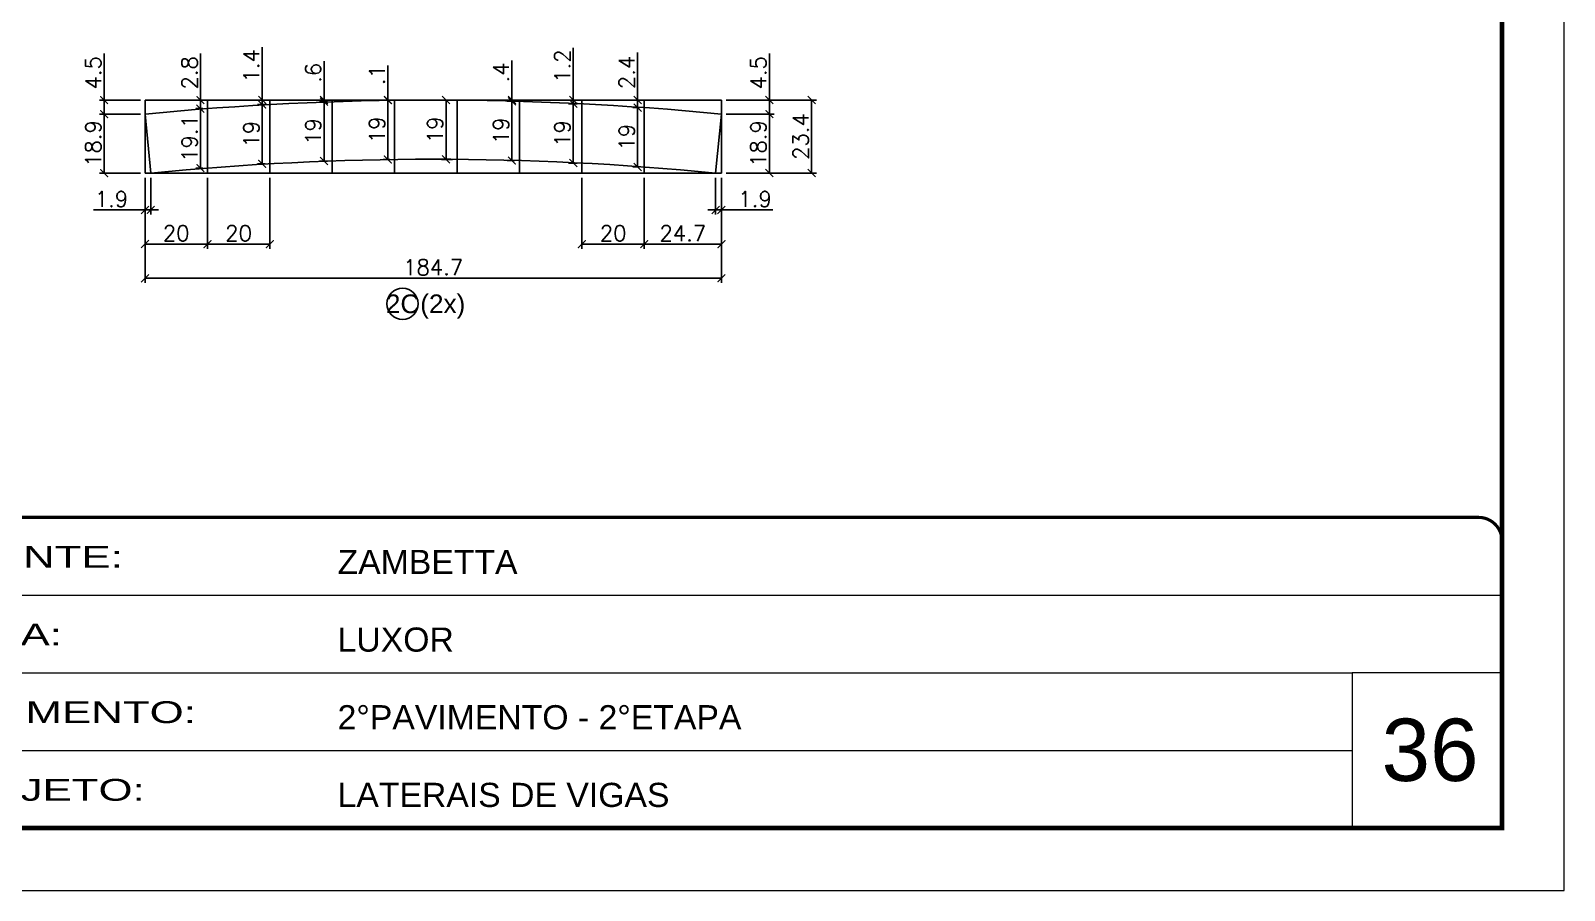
# Model space of a CAD drawing. Extents: x -15895 to 12929, y -2522 to 15173.
# Drawn here: x 11946 to 12929, y 4369 to 4921 of the extents above; entities that cross this region are included whole.
import ezdxf
from ezdxf.enums import TextEntityAlignment as Align

# ---------------------------------------------------------------- set-up
doc = ezdxf.new("R2010")
doc.units = 0
doc.header["$PDMODE"] = 35
doc.header["$PDSIZE"] = -10
doc.linetypes.add('CONTINUO', pattern=[0])
doc.linetypes.add('DASHED', pattern=[0.75, 0.5, -0.25])
for name, color, linetype, lineweight in [('CARIMBO', 255, 'Continuous', 9), ('Folhas', 255, 'Continuous', 9), ('SARRAFO DE PRESSAO', 251, 'DASHED', 9)]:
    doc.layers.add(name, color=color, linetype=linetype, lineweight=lineweight)
doc.layers.add('COTA', color=241, linetype='Continuous')
doc.layers.add('Romaneio', color=10, linetype='Continuous')
doc.styles.add('ARIAL', font='arial.ttf')
doc.styles.add('Romans', font='romans.shx')
doc.styles.add('Tecnologia', font='')
doc.styles.get('Tecnologia').set_extended_font_data('Forgotten Futurist')
doc.dimstyles.new('Cota Seção (2x)', dxfattribs={"dimtxt": 10, "dimasz": 5, "dimexe": 3, "dimexo": 3, "dimgap": 2, "dimtad": 3, "dimdec": 1, "dimlfac": 0.5, "dimzin": 12, "dimdsep": 46, "dimtxsty": 'Romans', "dimblk": 'ARCHTICK', "dimcen": 0, "dimclrd": 4, "dimclre": 4, "dimclrt": 1, "dimadec": 1, "dimazin": 3, "dimtfac": 1, "dimtdec": 1, "dimtmove": 0, "dimatfit": 3, "dimldrblk": 'OBLIQUE', "dimfxl": 1, "dimtolj": 1, "dimtzin": 12, "dimarcsym": 0})

# ---------------------------------------------------------------- blocks, each defined once
blk = doc.blocks.new('9999999999')
at = {"color": 30, "linetype": 'CONTINUO'}
for p, q in [((98564.56, 34379.64), (99583.98, 34379.64)), ((98564.56, 34329.83), (99487.98, 34329.83)), ((99583.98, 34329.83), (99487.98, 34329.83)), ((99487.98, 34329.83), (99487.98, 34230.21)), ((98564.56, 34280.02), (99487.98, 34280.02))]:
    blk.add_line(p, q, dxfattribs=at)
at = {"color": 30, "linetype": 'CONTINUO', "const_width": 2}
blk.add_lwpolyline([(99583.98, 34230.21), (99583.98, 34414.45, 0.414214), (99568.98, 34429.45), (98228.98, 34429.45, 0.414214), (98213.98, 34414.45), (98213.98, 34245.21, 0.414214), (98228.98, 34230.21), (99583.98, 34230.21)], format="xyb", dxfattribs=at)
at = {"layer": 'Folhas'}
blk.add_lwpolyline([(98138.98, 34190.21), (99623.98, 34190.21), (99623.98, 35240.21), (98138.98, 35240.21)], close=True, dxfattribs=at)
at = {"layer": 'Folhas', "color": 30, "const_width": 3}
blk.add_lwpolyline([(98213.98, 34230.21), (99583.98, 34230.21), (99583.98, 35200.21), (98213.98, 35200.21)], close=True, dxfattribs=at)
at = {"color": 7, "linetype": 'Continuous', "ltscale": 5, "style": 'ARIAL'}
for s, height, p in [('ZAMBETTA', 15.483, (98837.68, 34393.13)), ('LUXOR', 15.483, (98837.68, 34343.32)), ('2°PAVIMENTO - 2°ETAPA', 15.4829, (98837.68, 34293.51)), ('LATERAIS DE VIGAS', 15.4829, (98837.68, 34243.7))]:
    blk.add_text(s, height=height, dxfattribs=at).set_placement(p)
at = {"layer": 'Folhas', "color": 7, "style": 'Tecnologia', "width": 1.5}
for s, p in [('CLIENTE:', (98573.65, 34397.17)), ('OBRA:', (98573.65, 34347.31)), ('PAVIMENTO:', (98573.65, 34297.5)), ('PROJETO:', (98573.65, 34247.69))]:
    blk.add_text(s, height=14, dxfattribs=at).set_placement(p)
blk = doc.blocks.new('_ArchTick')
at = {"color": 0, "linetype": 'ByBlock', "const_width": 0.15}
blk.add_lwpolyline([(-0.5, -0.5), (0.5, 0.5)], dxfattribs=at)
blk = doc.blocks.new('*D2558')
at = {"layer": 'COTA', "color": 4, "lineweight": -2, "transparency": 16777216}
for p, q in [((12019.23, 4826.36), (12019.23, 4758.88)), ((12388.68, 4826.36), (12388.68, 4758.88)), ((12019.23, 4761.88), (12388.68, 4761.88))]:
    blk.add_line(p, q, dxfattribs=at)
at = {"layer": 'Defpoints', "color": 0, "transparency": 16777216}
for p in [(12019.23, 4829.36), (12388.68, 4829.36), (12388.68, 4761.88)]:
    blk.add_point(p, dxfattribs=at)
at = {"layer": 'COTA', "color": 4, "lineweight": -2, "transparency": 16777216, "xscale": 5, "yscale": 5, "zscale": 5, "rotation": 180}
blk.add_blockref('_ArchTick', (12019.23, 4761.88), dxfattribs=at)
at = {"layer": 'COTA', "color": 4, "lineweight": -2, "transparency": 16777216, "xscale": 5, "yscale": 5, "zscale": 5}
blk.add_blockref('_ArchTick', (12388.68, 4761.88), dxfattribs=at)
at = {"layer": 'COTA', "color": 1, "transparency": 16777216, "insert": (12203.95, 4768.88), "char_height": 10, "attachment_point": 5, "style": 'Romans'}
blk.add_mtext('\\A1;184.7', dxfattribs=at)
blk = doc.blocks.new('_Oblique')
at = {"color": 0, "linetype": 'ByBlock', "lineweight": -2}
blk.add_line((-0.5, -0.5), (0.5, 0.5), dxfattribs=at)
blk = doc.blocks.new('*D2559')
at = {"layer": 'COTA', "color": 4, "lineweight": -2, "transparency": 16777216}
for p, q in [((12019.23, 4826.36), (12019.23, 4780.77)), ((12059.23, 4826.36), (12059.23, 4780.77)), ((12019.23, 4783.77), (12059.23, 4783.77))]:
    blk.add_line(p, q, dxfattribs=at)
at = {"layer": 'Defpoints', "color": 0, "transparency": 16777216}
for p in [(12019.23, 4829.36), (12059.23, 4829.36), (12059.23, 4783.77)]:
    blk.add_point(p, dxfattribs=at)
at = {"layer": 'COTA', "color": 4, "lineweight": -2, "transparency": 16777216, "xscale": 5, "yscale": 5, "zscale": 5, "rotation": 180}
blk.add_blockref('_ArchTick', (12019.23, 4783.77), dxfattribs=at)
at = {"layer": 'COTA', "color": 4, "lineweight": -2, "transparency": 16777216, "xscale": 5, "yscale": 5, "zscale": 5}
blk.add_blockref('_ArchTick', (12059.23, 4783.77), dxfattribs=at)
at = {"layer": 'COTA', "color": 1, "transparency": 16777216, "insert": (12039.23, 4790.77), "char_height": 10, "attachment_point": 5, "style": 'Romans'}
blk.add_mtext('\\A1;20', dxfattribs=at)
blk = doc.blocks.new('*D2560')
at = {"layer": 'COTA', "color": 4, "lineweight": -2, "transparency": 16777216}
for p, q in [((12059.23, 4826.36), (12059.23, 4780.77)), ((12099.23, 4826.36), (12099.23, 4780.77)), ((12059.23, 4783.77), (12099.23, 4783.77))]:
    blk.add_line(p, q, dxfattribs=at)
at = {"layer": 'Defpoints', "color": 0, "transparency": 16777216}
for p in [(12059.23, 4829.36), (12099.23, 4829.36), (12099.23, 4783.77)]:
    blk.add_point(p, dxfattribs=at)
at = {"layer": 'COTA', "color": 4, "lineweight": -2, "transparency": 16777216, "xscale": 5, "yscale": 5, "zscale": 5, "rotation": 180}
blk.add_blockref('_ArchTick', (12059.23, 4783.77), dxfattribs=at)
at = {"layer": 'COTA', "color": 4, "lineweight": -2, "transparency": 16777216, "xscale": 5, "yscale": 5, "zscale": 5}
blk.add_blockref('_ArchTick', (12099.23, 4783.77), dxfattribs=at)
at = {"layer": 'COTA', "color": 1, "transparency": 16777216, "insert": (12079.23, 4790.77), "char_height": 10, "attachment_point": 5, "style": 'Romans'}
blk.add_mtext('\\A1;20', dxfattribs=at)
blk = doc.blocks.new('*D2561')
at = {"layer": 'COTA', "color": 4, "lineweight": -2, "transparency": 16777216}
for p, q in [((12019.23, 4826.36), (12019.23, 4802.68)), ((12022.93, 4826.36), (12022.93, 4802.68)), ((12019.23, 4805.68), (11986.18, 4805.68)), ((12022.93, 4805.68), (12019.23, 4805.68)), ((12022.93, 4805.68), (12027.93, 4805.68))]:
    blk.add_line(p, q, dxfattribs=at)
at = {"layer": 'Defpoints', "color": 0, "transparency": 16777216}
for p in [(12019.23, 4829.36), (12022.93, 4829.36), (12019.23, 4805.68)]:
    blk.add_point(p, dxfattribs=at)
at = {"layer": 'COTA', "color": 4, "lineweight": -2, "transparency": 16777216, "xscale": 5, "yscale": 5, "zscale": 5}
blk.add_blockref('_ArchTick', (12019.23, 4805.68), dxfattribs=at)
at = {"layer": 'COTA', "color": 4, "lineweight": -2, "transparency": 16777216, "xscale": 5, "yscale": 5, "zscale": 5, "rotation": 180}
blk.add_blockref('_ArchTick', (12022.93, 4805.68), dxfattribs=at)
at = {"layer": 'COTA', "color": 1, "transparency": 16777216, "insert": (11997.7, 4812.68), "char_height": 10, "attachment_point": 5, "style": 'Romans'}
blk.add_mtext('\\A1;1.9', dxfattribs=at)
blk = doc.blocks.new('*D2562')
at = {"layer": 'COTA', "color": 4, "lineweight": -2, "transparency": 16777216}
for p, q in [((12299.23, 4826.36), (12299.23, 4780.77)), ((12339.23, 4826.36), (12339.23, 4780.77)), ((12299.23, 4783.77), (12339.23, 4783.77))]:
    blk.add_line(p, q, dxfattribs=at)
at = {"layer": 'Defpoints', "color": 0, "transparency": 16777216}
for p in [(12299.23, 4829.36), (12339.23, 4829.36), (12339.23, 4783.77)]:
    blk.add_point(p, dxfattribs=at)
at = {"layer": 'COTA', "color": 4, "lineweight": -2, "transparency": 16777216, "xscale": 5, "yscale": 5, "zscale": 5, "rotation": 180}
blk.add_blockref('_ArchTick', (12299.23, 4783.77), dxfattribs=at)
at = {"layer": 'COTA', "color": 4, "lineweight": -2, "transparency": 16777216, "xscale": 5, "yscale": 5, "zscale": 5}
blk.add_blockref('_ArchTick', (12339.23, 4783.77), dxfattribs=at)
at = {"layer": 'COTA', "color": 1, "transparency": 16777216, "insert": (12319.23, 4790.77), "char_height": 10, "attachment_point": 5, "style": 'Romans'}
blk.add_mtext('\\A1;20', dxfattribs=at)
blk = doc.blocks.new('*D2563')
at = {"layer": 'COTA', "color": 4, "lineweight": -2, "transparency": 16777216}
for p, q in [((12339.23, 4826.36), (12339.23, 4780.77)), ((12388.68, 4826.36), (12388.68, 4780.77)), ((12339.23, 4783.77), (12388.68, 4783.77))]:
    blk.add_line(p, q, dxfattribs=at)
at = {"layer": 'Defpoints', "color": 0, "transparency": 16777216}
for p in [(12339.23, 4829.36), (12388.68, 4829.36), (12388.68, 4783.77)]:
    blk.add_point(p, dxfattribs=at)
at = {"layer": 'COTA', "color": 4, "lineweight": -2, "transparency": 16777216, "xscale": 5, "yscale": 5, "zscale": 5, "rotation": 180}
blk.add_blockref('_ArchTick', (12339.23, 4783.77), dxfattribs=at)
at = {"layer": 'COTA', "color": 4, "lineweight": -2, "transparency": 16777216, "xscale": 5, "yscale": 5, "zscale": 5}
blk.add_blockref('_ArchTick', (12388.68, 4783.77), dxfattribs=at)
at = {"layer": 'COTA', "color": 1, "transparency": 16777216, "insert": (12363.95, 4790.77), "char_height": 10, "attachment_point": 5, "style": 'Romans'}
blk.add_mtext('\\A1;24.7', dxfattribs=at)
blk = doc.blocks.new('*D2564')
at = {"layer": 'COTA', "color": 4, "lineweight": -2, "transparency": 16777216}
for p, q in [((12384.97, 4826.36), (12384.97, 4802.68)), ((12388.68, 4826.36), (12388.68, 4802.68)), ((12384.97, 4805.68), (12379.97, 4805.68)), ((12384.97, 4805.68), (12388.68, 4805.68)), ((12388.68, 4805.68), (12421.72, 4805.68))]:
    blk.add_line(p, q, dxfattribs=at)
at = {"layer": 'Defpoints', "color": 0, "transparency": 16777216}
for p in [(12384.97, 4829.36), (12388.68, 4829.36), (12388.68, 4805.68)]:
    blk.add_point(p, dxfattribs=at)
at = {"layer": 'COTA', "color": 4, "lineweight": -2, "transparency": 16777216, "xscale": 5, "yscale": 5, "zscale": 5}
blk.add_blockref('_ArchTick', (12384.97, 4805.68), dxfattribs=at)
at = {"layer": 'COTA', "color": 4, "lineweight": -2, "transparency": 16777216, "xscale": 5, "yscale": 5, "zscale": 5, "rotation": 180}
blk.add_blockref('_ArchTick', (12388.68, 4805.68), dxfattribs=at)
at = {"layer": 'COTA', "color": 1, "transparency": 16777216, "insert": (12410.2, 4812.68), "char_height": 10, "attachment_point": 5, "style": 'Romans'}
blk.add_mtext('\\A1;1.9', dxfattribs=at)
blk = doc.blocks.new('*D2565')
at = {"layer": 'COTA', "color": 4, "lineweight": -2, "transparency": 16777216}
for p, q in [((12016.23, 4867.18), (11990.04, 4867.18)), ((11993.04, 4829.36), (11993.04, 4867.18)), ((12016.23, 4829.36), (11990.04, 4829.36))]:
    blk.add_line(p, q, dxfattribs=at)
at = {"layer": 'Defpoints', "color": 0, "transparency": 16777216}
for p in [(11993.04, 4867.18), (12019.23, 4867.18), (12019.23, 4829.36)]:
    blk.add_point(p, dxfattribs=at)
at = {"layer": 'COTA', "color": 4, "lineweight": -2, "transparency": 16777216, "xscale": 5, "yscale": 5, "zscale": 5}
for p, rotation in [((11993.04, 4867.18), 90), ((11993.04, 4829.36), 270)]:
    blk.add_blockref('_ArchTick', p, dxfattribs=dict(at, rotation=rotation))
at = {"layer": 'COTA', "color": 1, "transparency": 16777216, "insert": (11986.04, 4848.27), "char_height": 10, "attachment_point": 5, "rotation": 90, "style": 'Romans'}
blk.add_mtext('\\A1;18.9', dxfattribs=at)
blk = doc.blocks.new('*D2566')
at = {"layer": 'COTA', "color": 4, "lineweight": -2, "transparency": 16777216}
for p, q in [((11993.04, 4876.2), (11993.04, 4906.15)), ((12016.23, 4876.2), (11990.04, 4876.2)), ((11993.04, 4867.18), (11993.04, 4876.2)), ((12016.23, 4867.18), (11990.04, 4867.18))]:
    blk.add_line(p, q, dxfattribs=at)
at = {"layer": 'Defpoints', "color": 0, "transparency": 16777216}
for p in [(11993.04, 4876.2), (12019.23, 4876.2), (12019.23, 4867.18)]:
    blk.add_point(p, dxfattribs=at)
at = {"layer": 'COTA', "color": 4, "lineweight": -2, "transparency": 16777216, "xscale": 5, "yscale": 5, "zscale": 5}
for p, rotation in [((11993.04, 4876.2), 90), ((11993.04, 4867.18), 270)]:
    blk.add_blockref('_ArchTick', p, dxfattribs=dict(at, rotation=rotation))
at = {"layer": 'COTA', "color": 1, "transparency": 16777216, "insert": (11986.04, 4893.68), "char_height": 10, "attachment_point": 5, "rotation": 90, "style": 'Romans'}
blk.add_mtext('\\A1;4.5', dxfattribs=at)
blk = doc.blocks.new('*D2567')
at = {"layer": 'COTA', "color": 4, "lineweight": -2, "transparency": 16777216}
for p, q in [((12391.68, 4867.18), (12422.42, 4867.18)), ((12419.42, 4867.18), (12419.42, 4829.36)), ((12391.68, 4829.36), (12422.42, 4829.36))]:
    blk.add_line(p, q, dxfattribs=at)
at = {"layer": 'Defpoints', "color": 0, "transparency": 16777216}
for p in [(12388.68, 4867.18), (12388.68, 4829.36), (12419.42, 4829.36)]:
    blk.add_point(p, dxfattribs=at)
at = {"layer": 'COTA', "color": 4, "lineweight": -2, "transparency": 16777216, "xscale": 5, "yscale": 5, "zscale": 5}
for p, rotation in [((12419.42, 4867.18), 90), ((12419.42, 4829.36), 270)]:
    blk.add_blockref('_ArchTick', p, dxfattribs=dict(at, rotation=rotation))
at = {"layer": 'COTA', "color": 1, "transparency": 16777216, "insert": (12412.42, 4848.27), "char_height": 10, "attachment_point": 5, "rotation": 90, "style": 'Romans'}
blk.add_mtext('\\A1;18.9', dxfattribs=at)
blk = doc.blocks.new('*D2528')
at = {"layer": 'COTA', "color": 4, "lineweight": -2, "transparency": 16777216}
for p, q in [((12419.42, 4876.2), (12419.42, 4906.15)), ((12391.68, 4876.2), (12422.42, 4876.2)), ((12419.42, 4867.18), (12419.42, 4876.2)), ((12391.68, 4867.18), (12422.42, 4867.18))]:
    blk.add_line(p, q, dxfattribs=at)
at = {"layer": 'Defpoints', "color": 0, "transparency": 16777216}
for p in [(12388.68, 4876.2), (12419.42, 4876.2), (12388.68, 4867.18)]:
    blk.add_point(p, dxfattribs=at)
at = {"layer": 'COTA', "color": 4, "lineweight": -2, "transparency": 16777216, "xscale": 5, "yscale": 5, "zscale": 5}
for p, rotation in [((12419.42, 4876.2), 90), ((12419.42, 4867.18), 270)]:
    blk.add_blockref('_ArchTick', p, dxfattribs=dict(at, rotation=rotation))
at = {"layer": 'COTA', "color": 1, "transparency": 16777216, "insert": (12412.42, 4893.68), "char_height": 10, "attachment_point": 5, "rotation": 90, "style": 'Romans'}
blk.add_mtext('\\A1;4.5', dxfattribs=at)
blk = doc.blocks.new('*D2529')
at = {"layer": 'COTA', "color": 4, "lineweight": -2, "transparency": 16777216}
for p, q in [((12391.68, 4876.2), (12449.52, 4876.2)), ((12446.52, 4876.2), (12446.52, 4829.36)), ((12391.68, 4829.36), (12449.52, 4829.36))]:
    blk.add_line(p, q, dxfattribs=at)
at = {"layer": 'Defpoints', "color": 0, "transparency": 16777216}
for p in [(12388.68, 4876.2), (12388.68, 4829.36), (12446.52, 4829.36)]:
    blk.add_point(p, dxfattribs=at)
at = {"layer": 'COTA', "color": 4, "lineweight": -2, "transparency": 16777216, "xscale": 5, "yscale": 5, "zscale": 5}
for p, rotation in [((12446.52, 4876.2), 90), ((12446.52, 4829.36), 270)]:
    blk.add_blockref('_ArchTick', p, dxfattribs=dict(at, rotation=rotation))
at = {"layer": 'COTA', "color": 1, "transparency": 16777216, "insert": (12439.52, 4852.78), "char_height": 10, "attachment_point": 5, "rotation": 90, "style": 'Romans'}
blk.add_mtext('\\A1;23.4', dxfattribs=at)
blk = doc.blocks.new('*D2530')
at = {"layer": 'COTA', "color": 4, "lineweight": -2, "transparency": 16777216}
for p, q in [((12056.23, 4870.67), (12051.76, 4870.67)), ((12054.76, 4832.56), (12054.76, 4870.67)), ((12056.23, 4832.56), (12051.76, 4832.56))]:
    blk.add_line(p, q, dxfattribs=at)
at = {"layer": 'Defpoints', "color": 0, "transparency": 16777216}
for p in [(12054.76, 4870.67), (12059.23, 4870.67), (12059.23, 4832.56)]:
    blk.add_point(p, dxfattribs=at)
at = {"layer": 'COTA', "color": 4, "lineweight": -2, "transparency": 16777216, "xscale": 5, "yscale": 5, "zscale": 5}
for p, rotation in [((12054.76, 4870.67), 90), ((12054.76, 4832.56), 270)]:
    blk.add_blockref('_ArchTick', p, dxfattribs=dict(at, rotation=rotation))
at = {"layer": 'COTA', "color": 1, "transparency": 16777216, "insert": (12047.76, 4851.61), "char_height": 10, "attachment_point": 5, "rotation": 90, "style": 'Romans'}
blk.add_mtext('\\A1;19.1', dxfattribs=at)
blk = doc.blocks.new('*D2531')
at = {"layer": 'COTA', "color": 4, "lineweight": -2, "transparency": 16777216}
for p, q in [((12054.76, 4876.2), (12054.76, 4906.15)), ((12056.23, 4876.2), (12051.76, 4876.2)), ((12054.76, 4870.67), (12054.76, 4876.2)), ((12056.23, 4870.67), (12051.76, 4870.67))]:
    blk.add_line(p, q, dxfattribs=at)
at = {"layer": 'Defpoints', "color": 0, "transparency": 16777216}
for p in [(12054.76, 4876.2), (12059.23, 4876.2), (12059.23, 4870.67)]:
    blk.add_point(p, dxfattribs=at)
at = {"layer": 'COTA', "color": 4, "lineweight": -2, "transparency": 16777216, "xscale": 5, "yscale": 5, "zscale": 5}
for p, rotation in [((12054.76, 4876.2), 90), ((12054.76, 4870.67), 270)]:
    blk.add_blockref('_ArchTick', p, dxfattribs=dict(at, rotation=rotation))
at = {"layer": 'COTA', "color": 1, "transparency": 16777216, "insert": (12047.76, 4893.68), "char_height": 10, "attachment_point": 5, "rotation": 90, "style": 'Romans'}
blk.add_mtext('\\A1;2.8', dxfattribs=at)
blk = doc.blocks.new('*D2532')
at = {"layer": 'COTA', "color": 4, "lineweight": -2, "transparency": 16777216}
for p, q in [((12096.23, 4873.31), (12091.37, 4873.31)), ((12094.37, 4835.25), (12094.37, 4873.31)), ((12096.23, 4835.25), (12091.37, 4835.25))]:
    blk.add_line(p, q, dxfattribs=at)
at = {"layer": 'Defpoints', "color": 0, "transparency": 16777216}
for p in [(12094.37, 4873.31), (12099.23, 4873.31), (12099.23, 4835.25)]:
    blk.add_point(p, dxfattribs=at)
at = {"layer": 'COTA', "color": 4, "lineweight": -2, "transparency": 16777216, "xscale": 5, "yscale": 5, "zscale": 5}
for p, rotation in [((12094.37, 4873.31), 90), ((12094.37, 4835.25), 270)]:
    blk.add_blockref('_ArchTick', p, dxfattribs=dict(at, rotation=rotation))
at = {"layer": 'COTA', "color": 1, "transparency": 16777216, "insert": (12087.37, 4854.28), "char_height": 10, "attachment_point": 5, "rotation": 90, "style": 'Romans'}
blk.add_mtext('\\A1;19', dxfattribs=at)
blk = doc.blocks.new('*D2533')
at = {"layer": 'COTA', "color": 4, "lineweight": -2, "transparency": 16777216}
for p, q in [((12094.37, 4876.2), (12094.37, 4910.2)), ((12096.23, 4876.2), (12091.37, 4876.2)), ((12094.37, 4873.31), (12094.37, 4876.2)), ((12096.23, 4873.31), (12091.37, 4873.31)), ((12094.37, 4873.31), (12094.37, 4868.31))]:
    blk.add_line(p, q, dxfattribs=at)
at = {"layer": 'Defpoints', "color": 0, "transparency": 16777216}
for p in [(12094.37, 4876.2), (12099.23, 4876.2), (12099.23, 4873.31)]:
    blk.add_point(p, dxfattribs=at)
at = {"layer": 'COTA', "color": 4, "lineweight": -2, "transparency": 16777216, "xscale": 5, "yscale": 5, "zscale": 5}
for p, rotation in [((12094.37, 4876.2), 270), ((12094.37, 4873.31), 90)]:
    blk.add_blockref('_ArchTick', p, dxfattribs=dict(at, rotation=rotation))
at = {"layer": 'COTA', "color": 1, "transparency": 16777216, "insert": (12087.37, 4898.2), "char_height": 10, "attachment_point": 5, "rotation": 90, "style": 'Romans'}
blk.add_mtext('\\A1;1.4', dxfattribs=at)
blk = doc.blocks.new('*D2534')
at = {"layer": 'COTA', "color": 4, "lineweight": -2, "transparency": 16777216}
for p, q in [((12136.23, 4875.1), (12130.98, 4875.1)), ((12133.98, 4837.07), (12133.98, 4875.1)), ((12136.23, 4837.07), (12130.98, 4837.07))]:
    blk.add_line(p, q, dxfattribs=at)
at = {"layer": 'Defpoints', "color": 0, "transparency": 16777216}
for p in [(12133.98, 4875.1), (12139.23, 4875.1), (12139.23, 4837.07)]:
    blk.add_point(p, dxfattribs=at)
at = {"layer": 'COTA', "color": 4, "lineweight": -2, "transparency": 16777216, "xscale": 5, "yscale": 5, "zscale": 5}
for p, rotation in [((12133.98, 4875.1), 90), ((12133.98, 4837.07), 270)]:
    blk.add_blockref('_ArchTick', p, dxfattribs=dict(at, rotation=rotation))
at = {"layer": 'COTA', "color": 1, "transparency": 16777216, "insert": (12126.98, 4856.08), "char_height": 10, "attachment_point": 5, "rotation": 90, "style": 'Romans'}
blk.add_mtext('\\A1;19', dxfattribs=at)
blk = doc.blocks.new('*D2535')
at = {"layer": 'COTA', "color": 4, "lineweight": -2, "transparency": 16777216}
for p, q in [((12133.98, 4876.2), (12133.98, 4901.15)), ((12136.23, 4876.2), (12130.98, 4876.2)), ((12133.98, 4875.1), (12133.98, 4876.2)), ((12136.23, 4875.1), (12130.98, 4875.1)), ((12133.98, 4875.1), (12133.98, 4870.1))]:
    blk.add_line(p, q, dxfattribs=at)
at = {"layer": 'Defpoints', "color": 0, "transparency": 16777216}
for p in [(12133.98, 4876.2), (12139.23, 4876.2), (12139.23, 4875.1)]:
    blk.add_point(p, dxfattribs=at)
at = {"layer": 'COTA', "color": 4, "lineweight": -2, "transparency": 16777216, "xscale": 5, "yscale": 5, "zscale": 5}
for p, rotation in [((12133.98, 4876.2), 270), ((12133.98, 4875.1), 90)]:
    blk.add_blockref('_ArchTick', p, dxfattribs=dict(at, rotation=rotation))
at = {"layer": 'COTA', "color": 1, "transparency": 16777216, "insert": (12126.98, 4893.68), "char_height": 10, "attachment_point": 5, "rotation": 90, "style": 'Romans'}
blk.add_mtext('\\A1;.6', dxfattribs=at)
blk = doc.blocks.new('*D2536')
at = {"layer": 'COTA', "color": 4, "lineweight": -2, "transparency": 16777216}
for p, q in [((12176.23, 4876.04), (12171.91, 4876.04)), ((12174.91, 4838.04), (12174.91, 4876.04)), ((12176.23, 4838.04), (12171.91, 4838.04))]:
    blk.add_line(p, q, dxfattribs=at)
at = {"layer": 'Defpoints', "color": 0, "transparency": 16777216}
for p in [(12174.91, 4876.04), (12179.23, 4876.04), (12179.23, 4838.04)]:
    blk.add_point(p, dxfattribs=at)
at = {"layer": 'COTA', "color": 4, "lineweight": -2, "transparency": 16777216, "xscale": 5, "yscale": 5, "zscale": 5}
for p, rotation in [((12174.91, 4876.04), 90), ((12174.91, 4838.04), 270)]:
    blk.add_blockref('_ArchTick', p, dxfattribs=dict(at, rotation=rotation))
at = {"layer": 'COTA', "color": 1, "transparency": 16777216, "insert": (12167.91, 4857.04), "char_height": 10, "attachment_point": 5, "rotation": 90, "style": 'Romans'}
blk.add_mtext('\\A1;19', dxfattribs=at)
blk = doc.blocks.new('*D2537')
at = {"layer": 'COTA', "color": 4, "lineweight": -2, "transparency": 16777216}
for p, q in [((12174.91, 4876.2), (12174.91, 4898.3)), ((12176.23, 4876.2), (12171.91, 4876.2)), ((12176.23, 4876.04), (12171.91, 4876.04)), ((12174.91, 4876.04), (12174.91, 4876.2)), ((12174.91, 4876.04), (12174.91, 4871.04))]:
    blk.add_line(p, q, dxfattribs=at)
at = {"layer": 'Defpoints', "color": 0, "transparency": 16777216}
for p in [(12174.91, 4876.2), (12179.23, 4876.2), (12179.23, 4876.04)]:
    blk.add_point(p, dxfattribs=at)
at = {"layer": 'COTA', "color": 4, "lineweight": -2, "transparency": 16777216, "xscale": 5, "yscale": 5, "zscale": 5}
for p, rotation in [((12174.91, 4876.2), 270), ((12174.91, 4876.04), 90)]:
    blk.add_blockref('_ArchTick', p, dxfattribs=dict(at, rotation=rotation))
at = {"layer": 'COTA', "color": 1, "transparency": 16777216, "insert": (12167.91, 4892.25), "char_height": 10, "attachment_point": 5, "rotation": 90, "style": 'Romans'}
blk.add_mtext('\\A1;.1', dxfattribs=at)
blk = doc.blocks.new('*D2538')
at = {"layer": 'COTA', "color": 4, "lineweight": -2, "transparency": 16777216}
for p, q in [((12216.23, 4876.2), (12209.16, 4876.2)), ((12212.16, 4838.14), (12212.16, 4876.2)), ((12216.23, 4838.14), (12209.16, 4838.14))]:
    blk.add_line(p, q, dxfattribs=at)
at = {"layer": 'Defpoints', "color": 0, "transparency": 16777216}
for p in [(12212.16, 4876.2), (12219.23, 4876.2), (12219.23, 4838.14)]:
    blk.add_point(p, dxfattribs=at)
at = {"layer": 'COTA', "color": 4, "lineweight": -2, "transparency": 16777216, "xscale": 5, "yscale": 5, "zscale": 5}
for p, rotation in [((12212.16, 4876.2), 90), ((12212.16, 4838.14), 270)]:
    blk.add_blockref('_ArchTick', p, dxfattribs=dict(at, rotation=rotation))
at = {"layer": 'COTA', "color": 1, "transparency": 16777216, "insert": (12205.16, 4857.17), "char_height": 10, "attachment_point": 5, "rotation": 90, "style": 'Romans'}
blk.add_mtext('\\A1;19', dxfattribs=at)
blk = doc.blocks.new('*D2539')
at = {"layer": 'COTA', "color": 4, "lineweight": -2, "transparency": 16777216}
for p, q in [((12256.23, 4875.39), (12251.41, 4875.39)), ((12254.41, 4837.38), (12254.41, 4875.39)), ((12256.23, 4837.38), (12251.41, 4837.38))]:
    blk.add_line(p, q, dxfattribs=at)
at = {"layer": 'Defpoints', "color": 0, "transparency": 16777216}
for p in [(12254.41, 4875.39), (12259.23, 4875.39), (12259.23, 4837.38)]:
    blk.add_point(p, dxfattribs=at)
at = {"layer": 'COTA', "color": 4, "lineweight": -2, "transparency": 16777216, "xscale": 5, "yscale": 5, "zscale": 5}
for p, rotation in [((12254.41, 4875.39), 90), ((12254.41, 4837.38), 270)]:
    blk.add_blockref('_ArchTick', p, dxfattribs=dict(at, rotation=rotation))
at = {"layer": 'COTA', "color": 1, "transparency": 16777216, "insert": (12247.41, 4856.39), "char_height": 10, "attachment_point": 5, "rotation": 90, "style": 'Romans'}
blk.add_mtext('\\A1;19', dxfattribs=at)
blk = doc.blocks.new('*D2540')
at = {"layer": 'COTA', "color": 4, "lineweight": -2, "transparency": 16777216}
for p, q in [((12254.41, 4876.2), (12254.41, 4901.63)), ((12256.23, 4876.2), (12251.41, 4876.2)), ((12254.41, 4875.39), (12254.41, 4876.2)), ((12256.23, 4875.39), (12251.41, 4875.39)), ((12254.41, 4875.39), (12254.41, 4870.39))]:
    blk.add_line(p, q, dxfattribs=at)
at = {"layer": 'Defpoints', "color": 0, "transparency": 16777216}
for p in [(12254.41, 4876.2), (12259.23, 4876.2), (12259.23, 4875.39)]:
    blk.add_point(p, dxfattribs=at)
at = {"layer": 'COTA', "color": 4, "lineweight": -2, "transparency": 16777216, "xscale": 5, "yscale": 5, "zscale": 5}
for p, rotation in [((12254.41, 4876.2), 270), ((12254.41, 4875.39), 90)]:
    blk.add_blockref('_ArchTick', p, dxfattribs=dict(at, rotation=rotation))
at = {"layer": 'COTA', "color": 1, "transparency": 16777216, "insert": (12247.41, 4893.91), "char_height": 10, "attachment_point": 5, "rotation": 90, "style": 'Romans'}
blk.add_mtext('\\A1;.4', dxfattribs=at)
blk = doc.blocks.new('*D2541')
at = {"layer": 'COTA', "color": 4, "lineweight": -2, "transparency": 16777216}
for p, q in [((12296.23, 4873.81), (12290.72, 4873.81)), ((12293.72, 4835.76), (12293.72, 4873.81)), ((12296.23, 4835.76), (12290.72, 4835.76))]:
    blk.add_line(p, q, dxfattribs=at)
at = {"layer": 'Defpoints', "color": 0, "transparency": 16777216}
for p in [(12293.72, 4873.81), (12299.23, 4873.81), (12299.23, 4835.76)]:
    blk.add_point(p, dxfattribs=at)
at = {"layer": 'COTA', "color": 4, "lineweight": -2, "transparency": 16777216, "xscale": 5, "yscale": 5, "zscale": 5}
for p, rotation in [((12293.72, 4873.81), 90), ((12293.72, 4835.76), 270)]:
    blk.add_blockref('_ArchTick', p, dxfattribs=dict(at, rotation=rotation))
at = {"layer": 'COTA', "color": 1, "transparency": 16777216, "insert": (12286.72, 4854.78), "char_height": 10, "attachment_point": 5, "rotation": 90, "style": 'Romans'}
blk.add_mtext('\\A1;19', dxfattribs=at)
blk = doc.blocks.new('*D2542')
at = {"layer": 'COTA', "color": 4, "lineweight": -2, "transparency": 16777216}
for p, q in [((12293.72, 4876.2), (12293.72, 4909.72)), ((12296.23, 4876.2), (12290.72, 4876.2)), ((12293.72, 4873.81), (12293.72, 4876.2)), ((12296.23, 4873.81), (12290.72, 4873.81)), ((12293.72, 4873.81), (12293.72, 4868.81))]:
    blk.add_line(p, q, dxfattribs=at)
at = {"layer": 'Defpoints', "color": 0, "transparency": 16777216}
for p in [(12293.72, 4876.2), (12299.23, 4876.2), (12299.23, 4873.81)]:
    blk.add_point(p, dxfattribs=at)
at = {"layer": 'COTA', "color": 4, "lineweight": -2, "transparency": 16777216, "xscale": 5, "yscale": 5, "zscale": 5}
for p, rotation in [((12293.72, 4876.2), 270), ((12293.72, 4873.81), 90)]:
    blk.add_blockref('_ArchTick', p, dxfattribs=dict(at, rotation=rotation))
at = {"layer": 'COTA', "color": 1, "transparency": 16777216, "insert": (12286.72, 4897.96), "char_height": 10, "attachment_point": 5, "rotation": 90, "style": 'Romans'}
blk.add_mtext('\\A1;1.2', dxfattribs=at)
blk = doc.blocks.new('*D2543')
at = {"layer": 'COTA', "color": 4, "lineweight": -2, "transparency": 16777216}
for p, q in [((12336.23, 4871.37), (12331.99, 4871.37)), ((12334.99, 4833.27), (12334.99, 4871.37)), ((12336.23, 4833.27), (12331.99, 4833.27))]:
    blk.add_line(p, q, dxfattribs=at)
at = {"layer": 'Defpoints', "color": 0, "transparency": 16777216}
for p in [(12334.99, 4871.37), (12339.23, 4871.37), (12339.23, 4833.27)]:
    blk.add_point(p, dxfattribs=at)
at = {"layer": 'COTA', "color": 4, "lineweight": -2, "transparency": 16777216, "xscale": 5, "yscale": 5, "zscale": 5}
for p, rotation in [((12334.99, 4871.37), 90), ((12334.99, 4833.27), 270)]:
    blk.add_blockref('_ArchTick', p, dxfattribs=dict(at, rotation=rotation))
at = {"layer": 'COTA', "color": 1, "transparency": 16777216, "insert": (12327.99, 4852.32), "char_height": 10, "attachment_point": 5, "rotation": 90, "style": 'Romans'}
blk.add_mtext('\\A1;19', dxfattribs=at)
blk = doc.blocks.new('*D2544')
at = {"layer": 'COTA', "color": 4, "lineweight": -2, "transparency": 16777216}
for p, q in [((12334.99, 4876.2), (12334.99, 4906.63)), ((12336.23, 4876.2), (12331.99, 4876.2)), ((12334.99, 4871.37), (12334.99, 4876.2)), ((12336.23, 4871.37), (12331.99, 4871.37))]:
    blk.add_line(p, q, dxfattribs=at)
at = {"layer": 'Defpoints', "color": 0, "transparency": 16777216}
for p in [(12334.99, 4876.2), (12339.23, 4876.2), (12339.23, 4871.37)]:
    blk.add_point(p, dxfattribs=at)
at = {"layer": 'COTA', "color": 4, "lineweight": -2, "transparency": 16777216, "xscale": 5, "yscale": 5, "zscale": 5}
for p, rotation in [((12334.99, 4876.2), 90), ((12334.99, 4871.37), 270)]:
    blk.add_blockref('_ArchTick', p, dxfattribs=dict(at, rotation=rotation))
at = {"layer": 'COTA', "color": 1, "transparency": 16777216, "insert": (12327.99, 4893.91), "char_height": 10, "attachment_point": 5, "rotation": 90, "style": 'Romans'}
blk.add_mtext('\\A1;2.4', dxfattribs=at)

msp = doc.modelspace()

# ---------------------------------------------------------------- linework, layer by layer
at = {"linetype": 'Continuous'}
msp.add_lwpolyline([(12019.23, 4867.18), (12022.93, 4829.36, -0.048812), (12384.97, 4829.36), (12388.68, 4867.18, 0.048812)], format="xyb", close=True, dxfattribs=at)
at = {"layer": 'COTA'}
for p, q in [((12019.23, 4876.2), (12388.68, 4876.2)), ((12019.23, 4876.2), (12019.23, 4829.36)), ((12059.23, 4876.2), (12059.23, 4829.36)), ((12099.23, 4876.2), (12099.23, 4829.36)), ((12139.23, 4876.2), (12139.23, 4829.36)), ((12179.23, 4876.2), (12179.23, 4829.36)), ((12219.23, 4876.2), (12219.23, 4829.36)), ((12259.23, 4876.2), (12259.23, 4829.36)), ((12299.23, 4876.2), (12299.23, 4829.36)), ((12339.23, 4876.2), (12339.23, 4829.36)), ((12388.68, 4876.2), (12388.68, 4829.36)), ((12019.23, 4829.36), (12388.68, 4829.36))]:
    msp.add_line(p, q, dxfattribs=at)
at = {"layer": 'Romaneio', "color": 1, "linetype": 'ByBlock'}
msp.add_circle((12184.32, 4745.5), 10, dxfattribs=at)

# ---------------------------------------------------------------- block references
at = {"layer": 'SARRAFO DE PRESSAO', "color": 6, "linetype": 'ByBlock'}
msp.add_blockref('9999999999', (-86695.03, -29820.95), dxfattribs=at)

# ---------------------------------------------------------------- texts
at = {"layer": 'CARIMBO', "style": 'ARIAL'}
msp.add_text('36', height=40, dxfattribs=at).set_placement((12811.81, 4439.4))
at = {"layer": 'Romaneio', "color": 255, "linetype": 'ByBlock', "style": 'ARIAL'}
for s, p in [('2C', (12184.32, 4745.5)), ('(2x)', (12210.07, 4745.5))]:
    msp.add_text(s, height=12, dxfattribs=at).set_placement(p, align=Align.MIDDLE_CENTER)

# ---------------------------------------------------------------- dimensions: what is measured, and where the dimension line sits
at = {"layer": 'COTA'}
for base, p1, p2, picture, middle in [((11993.04, 4876.2), (12019.23, 4867.18), (12019.23, 4876.2), '*D2566', (11986.04, 4893.68)), ((12054.76, 4876.2), (12059.23, 4870.67), (12059.23, 4876.2), '*D2531', (12047.76, 4893.68)), ((12094.37, 4876.2), (12099.23, 4873.31), (12099.23, 4876.2), '*D2533', (12087.37, 4898.2)), ((12293.72, 4876.2), (12299.23, 4873.81), (12299.23, 4876.2), '*D2542', (12286.72, 4897.96)), ((12334.99, 4876.2), (12339.23, 4871.37), (12339.23, 4876.2), '*D2544', (12327.99, 4893.91)), ((12419.42, 4876.2), (12388.68, 4867.18), (12388.68, 4876.2), '*D2528', (12412.42, 4893.68)), ((12133.983, 4876.1999), (12139.2267, 4875.0952), (12139.2267, 4876.1999), '*D2535', (12126.983, 4893.676)), ((12174.91, 4876.2), (12179.23, 4876.04), (12179.23, 4876.2), '*D2537', (12167.91, 4892.25)), ((12254.41, 4876.2), (12259.23, 4875.39), (12259.23, 4876.2), '*D2540', (12247.41, 4893.91)), ((12094.37, 4873.31), (12099.23, 4835.25), (12099.23, 4873.31), '*D2532', (12087.37, 4854.28)), ((12133.98, 4875.1), (12139.23, 4837.07), (12139.23, 4875.1), '*D2534', (12126.98, 4856.08)), ((12174.91, 4876.04), (12179.23, 4838.04), (12179.23, 4876.04), '*D2536', (12167.91, 4857.04)), ((12212.16, 4876.2), (12219.23, 4838.14), (12219.23, 4876.2), '*D2538', (12205.16, 4857.17)), ((12254.41, 4875.39), (12259.23, 4837.38), (12259.23, 4875.39), '*D2539', (12247.41, 4856.39)), ((12293.72, 4873.81), (12299.23, 4835.76), (12299.23, 4873.81), '*D2541', (12286.72, 4854.78)), ((12446.52, 4829.36), (12388.68, 4876.2), (12388.68, 4829.36), '*D2529', (12439.52, 4852.78)), ((11993.04, 4867.18), (12019.23, 4829.36), (12019.23, 4867.18), '*D2565', (11986.04, 4848.27)), ((12054.76, 4870.67), (12059.23, 4832.56), (12059.23, 4870.67), '*D2530', (12047.76, 4851.61)), ((12334.9892, 4871.3697), (12339.2267, 4833.2707), (12339.2267, 4871.3697), '*D2543', (12327.9892, 4852.3202)), ((12419.42, 4829.36), (12388.68, 4867.18), (12388.68, 4829.36), '*D2567', (12412.42, 4848.27))]:
    dim = msp.add_linear_dim(base=base, p1=p1, p2=p2, angle=90, dimstyle='Cota Seção (2x)', dxfattribs=at)
    dim.commit()
    dim.dimension.update_dxf_attribs({"geometry": picture, "text_midpoint": middle})
for base, p1, p2, picture, middle in [((12019.2267, 4805.6843), (12022.9276, 4829.3638), (12019.2267, 4829.3638), '*D2561', (11997.7029, 4812.6843)), ((12388.68, 4761.88), (12019.23, 4829.36), (12388.68, 4829.36), '*D2558', (12203.95, 4768.88)), ((12059.23, 4783.77), (12019.23, 4829.36), (12059.23, 4829.36), '*D2559', (12039.23, 4790.77)), ((12099.23, 4783.77), (12059.23, 4829.36), (12099.23, 4829.36), '*D2560', (12079.23, 4790.77)), ((12339.23, 4783.77), (12299.23, 4829.36), (12339.23, 4829.36), '*D2562', (12319.23, 4790.77)), ((12388.68, 4805.68), (12384.97, 4829.36), (12388.68, 4829.36), '*D2564', (12410.2, 4812.68))]:
    dim = msp.add_linear_dim(base=base, p1=p1, p2=p2, dimstyle='Cota Seção (2x)', dxfattribs=at)
    dim.commit()
    dim.dimension.update_dxf_attribs({"geometry": picture, "text_midpoint": middle})
dim = msp.add_linear_dim(base=(12388.68, 4783.77), p1=(12339.23, 4829.36), p2=(12388.68, 4829.36), dimstyle='Cota Seção (2x)', override={"dimtmove": 1}, dxfattribs=at)
dim.commit()
dim.dimension.update_dxf_attribs({"geometry": '*D2563', "text_midpoint": (12363.95, 4790.77)})

doc.saveas('drawing.dxf')
